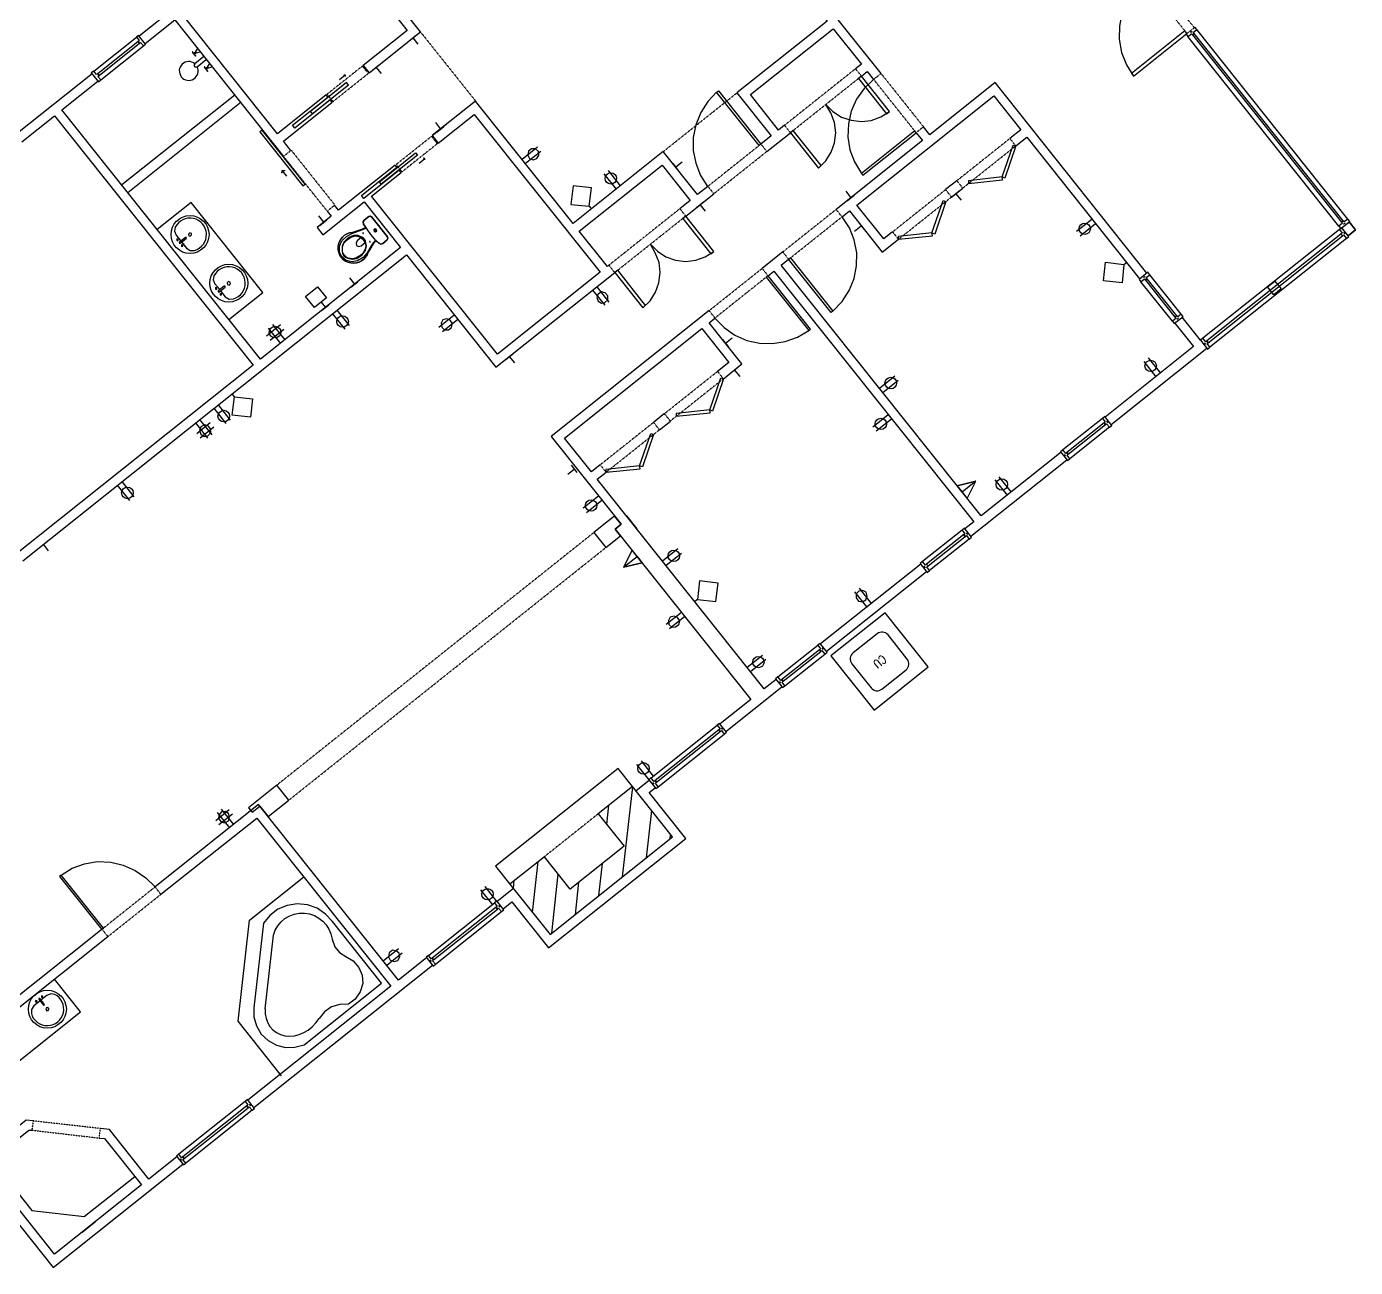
# Model space of a CAD drawing. Header units: inches. Extents: x -625442 to 34963, y -27993 to 66986.
# Drawn here: x -25457 to -24767, y 28620 to 29264 of the extents above; entities that cross this region are included whole.
import ezdxf

# ---------------------------------------------------------------- set-up
doc = ezdxf.new("R2010")
doc.units = ezdxf.units.IN
doc.header["$LTSCALE"] = 0.5
doc.header["$MEASUREMENT"] = 0
doc.linetypes.add('HIDDEN2', pattern=[0.1875, 0.125, -0.0625])
for name, color, linetype in [('0-TEXT', 30, 'Continuous'), ('P-ABOVE', 201, 'HIDDEN2'), ('P-BELOW-LIGHT', 143, 'Continuous'), ('P-BELOW-MED', 145, 'Continuous'), ('P-CASEWORK', 140, 'Continuous'), ('P-DOOR', 51, 'Continuous'), ('P-FIXTURE', 63, 'Continuous'), ('P-WALL', 90, 'Continuous'), ('P-WINDOW', 213, 'Continuous')]:
    doc.layers.add(name, color=color, linetype=linetype)
doc.styles.add('sapa notes', font='romans.shx', dxfattribs={"width": 0.8})

msp = doc.modelspace()

# ---------------------------------------------------------------- linework, layer by layer
at = {"layer": 'P-ABOVE'}
msp.add_line((-25159.95448, 28855.37719), (-25187.95475, 28833.06594), dxfattribs=at)
for points in [[(-24894.42676, 29318.61166), (-24898.25194, 29315.56368), (-24854.36096, 29260.48118), (-24850.53578, 29263.52916)], [(-25279.37775, 29239.76528), (-25282.42574, 29243.59046), (-25300.78657, 29228.96013), (-25297.73859, 29225.13496)], [(-25063.29052, 29212.82504), (-25060.24253, 29208.99987), (-25023.36786, 29238.38244), (-25026.41585, 29242.20761)], [(-25017.0159, 29236.68964), (-25013.19073, 29239.73762), (-24991.12332, 29212.04337), (-24994.94849, 29208.99538)], [(-25246.59551, 29207.10048), (-25243.54753, 29203.2753), (-25261.90836, 29188.64498), (-25264.95634, 29192.47015)], [(-25075.53107, 29203.07149), (-25103.07232, 29181.126), (-25100.02434, 29177.30083), (-25072.48309, 29199.24632)], [(-24970.77493, 29180.22765), (-24943.23368, 29202.17314), (-24946.28167, 29205.99831), (-24973.82292, 29184.05282)], [(-25296.71232, 29171.41891), (-25300.6905, 29168.249), (-25323.36751, 29196.70829), (-25319.38933, 29199.8782)], [(-25004.13045, 29153.64922), (-24976.5892, 29175.59471), (-24979.63718, 29179.41988), (-25007.17843, 29157.47439)], [(-25154.48266, 29140.16109), (-25151.43467, 29136.33591), (-25114.56, 29165.71848), (-25117.60798, 29169.54366)], [(-25061.13397, 29143.24923), (-25033.43972, 29165.31664), (-25036.4877, 29169.14181), (-25064.18196, 29147.0744)], [(-25099.38571, 29112.76938), (-25102.43369, 29116.59456), (-25074.89244, 29138.54005), (-25071.84446, 29134.71487)], [(-25095.01657, 29081.2291), (-25122.55782, 29059.28361), (-25125.60581, 29063.10879), (-25098.06456, 29085.05428)], [(-25158.96132, 29036.53036), (-25155.91334, 29032.70519), (-25128.21908, 29054.7726), (-25131.26706, 29058.59777)], [(-25390.06987, 28817.35614), (-25417.61112, 28795.41065), (-25414.56313, 28791.58548), (-25387.02188, 28813.53097)], [(-25454.0507, 28691.0781), (-25419.01314, 28686.97697), (-25418.45356, 28691.92564), (-25453.36921, 28695.87376)]]:
    msp.add_lwpolyline(points, close=True, dxfattribs=at)
for points in [[(-25252.29552, 29261.34502), (-25223.64447, 29225.38838)], [(-25126.2278, 29199.19783), (-25087.97606, 29229.67768)], [(-25162.23767, 29001.39954), (-25326.87314, 28870.21427)], [(-25320.65525, 28862.41092), (-25156.01978, 28993.59618)]]:
    msp.add_lwpolyline(points, dxfattribs=at)
at = {"layer": 'P-BELOW-LIGHT'}
for points in [[(-25421.94068, 29240.9891), (-25399.75468, 29258.66741)], [(-25258.10979, 29256.71208), (-25254.28461, 29259.76006)], [(-25253.43847, 29254.93088), (-25256.1207, 29258.29703)], [(-24854.36096, 29260.48118), (-24854.81998, 29260.11542), (-24853.84462, 29258.89136), (-24852.00854, 29260.3544), (-24851.52086, 29259.74237), (-24850.60282, 29260.47388), (-24851.0905, 29261.08591), (-24849.25441, 29262.54894), (-24850.22977, 29263.773), (-24850.53578, 29263.52916)], [(-24775.45046, 29160.5079), (-24853.84462, 29258.89136)], [(-24852.49622, 29260.96642), (-24851.57818, 29261.69794)], [(-24770.86025, 29164.16548), (-24772.69633, 29162.70245), (-24773.18401, 29163.31447), (-24774.10205, 29162.58296), (-24773.61437, 29161.97093), (-24775.45046, 29160.5079), (-24774.4751, 29159.28384), (-24769.88489, 29162.94142), (-24770.86025, 29164.16548), (-24849.25441, 29262.54894)], [(-25418.2831, 29236.39889), (-25419.74613, 29238.23497), (-25419.13411, 29238.72265), (-25419.86562, 29239.64069), (-25420.47765, 29239.15302), (-25421.94068, 29240.9891), (-25423.16474, 29240.01374), (-25419.50716, 29235.42354), (-25418.2831, 29236.39889), (-25396.09709, 29254.0772)], [(-25277.23566, 29241.47216), (-25273.56349, 29244.39822)], [(-25294.35542, 29236.58617), (-25291.29528, 29239.02456)], [(-25292.12006, 29239.11782), (-25291.29528, 29239.02456), (-25291.38854, 29238.19978)], [(-25272.56434, 29239.69095), (-25275.24657, 29243.05711)], [(-25238.94516, 29213.19645), (-25245.52446, 29207.95391)], [(-25244.53452, 29214.24613), (-25241.8523, 29210.87998)], [(-25243.84139, 29209.29502), (-25240.16922, 29212.22109)], [(-25253.03882, 29193.21088), (-25249.97868, 29195.64926)], [(-25250.07194, 29194.82448), (-25249.97868, 29195.64926), (-25250.80346, 29195.74253)], [(-25191.54807, 29201.43282), (-25199.50443, 29195.09301)], [(-25189.8412, 29199.29072), (-25197.79756, 29192.95091)], [(-25324.2093, 29188.03257), (-25324.05386, 29189.4072), (-25322.52623, 29189.37368)], [(-25321.7374, 29186.50007), (-25324.05386, 29189.4072)], [(-25154.90662, 29189.35397), (-25148.56681, 29181.3976)], [(-25121.35102, 29193.07756), (-25118.42496, 29189.40539)], [(-25116.39992, 29193.77069), (-25119.76607, 29191.08847)], [(-25157.04872, 29187.64709), (-25150.70891, 29179.69073)], [(-25030.82644, 29173.65283), (-25027.15428, 29176.5789)], [(-24971.48995, 29173.90434), (-24974.29409, 29177.4235)], [(-25164.65877, 29170.82657), (-25163.43957, 29169.2965)], [(-25109.05175, 29170.10758), (-25105.37958, 29173.03365)], [(-25104.38043, 29168.32638), (-25107.06266, 29171.69253)], [(-25305.27828, 29165.84413), (-25302.59605, 29162.47798)], [(-25304.58514, 29160.89303), (-25300.91298, 29163.81909)], [(-25025.10353, 29162.70337), (-25022.05554, 29158.87819)], [(-24911.6352, 29157.80841), (-24903.67884, 29164.14822)], [(-24909.80641, 29155.51331), (-24901.85005, 29161.85312)], [(-24772.20865, 29162.09042), (-24773.1267, 29161.3589)], [(-24770.72426, 29155.51841), (-24766.89908, 29158.5664), (-24770.19091, 29162.69758)], [(-25027.03773, 29157.91013), (-25023.51857, 29160.71428)], [(-24775.24014, 29158.67424), (-24773.7771, 29156.83816), (-24774.38913, 29156.35048), (-24773.65762, 29155.43244), (-24773.04559, 29155.92012), (-24771.58256, 29154.08404), (-24770.3585, 29155.05939), (-24774.01608, 29159.6496), (-24775.24014, 29158.67424), (-24846.08235, 29102.22557)], [(-24773.16508, 29157.32584), (-24772.43356, 29156.4078)], [(-24771.58256, 29154.08404), (-24842.42477, 29097.63536)], [(-24887.13375, 29140.55893), (-24885.60368, 29141.77812)], [(-25289.14705, 29133.66995), (-25286.46483, 29130.30379)], [(-24876.91145, 29133.69498), (-24875.99341, 29134.42649)], [(-24857.33245, 29114.77457), (-24859.16854, 29113.31154), (-24859.65621, 29113.92356), (-24860.57426, 29113.19205), (-24860.08658, 29112.58002), (-24861.92266, 29111.11699), (-24860.94731, 29109.89293), (-24856.3571, 29113.55051), (-24857.33245, 29114.77457), (-24873.66965, 29135.2775)], [(-25288.45392, 29128.71884), (-25284.78175, 29131.64491)], [(-25156.41738, 29119.35752), (-25162.75719, 29127.31388)], [(-25154.27528, 29121.06439), (-25160.61509, 29129.02075)], [(-24861.92266, 29111.11699), (-24878.25986, 29131.61992)], [(-25303.80706, 29120.9879), (-25301.61251, 29118.23377)], [(-25303.6016, 29116.64882), (-25299.92944, 29119.57489)], [(-25291.45969, 29107.06184), (-25297.79949, 29115.0182)], [(-25289.16458, 29108.89063), (-25295.50439, 29116.84699)], [(-25242.75448, 29108.09783), (-25234.79812, 29114.43763)], [(-25332.22554, 29103.59667), (-25325.03422, 29109.32688)], [(-25331.36238, 29107.53647), (-25325.02258, 29099.58011)], [(-25330.39675, 29101.30156), (-25323.20543, 29107.03178)], [(-25329.06728, 29109.36526), (-25322.72747, 29101.4089)], [(-25240.92569, 29105.80272), (-25232.96933, 29112.14253)], [(-24858.68086, 29112.69951), (-24859.5989, 29111.96799)], [(-25095.49644, 29101.6096), (-25092.57038, 29097.93743)], [(-25090.54534, 29102.30274), (-25093.91149, 29099.62051)], [(-24844.49983, 29098.98377), (-24845.23135, 29099.90181)], [(-25208.04724, 29091.22574), (-25204.37508, 29094.1518)], [(-25203.37593, 29089.44454), (-25206.05815, 29092.81069)], [(-24874.51733, 29092.07569), (-24868.17753, 29084.11932)], [(-25091.1914, 29084.27709), (-25087.51923, 29087.20315)], [(-25086.39816, 29082.34288), (-25089.20231, 29085.86204)], [(-24876.81244, 29090.24689), (-24870.47263, 29082.29053)], [(-25006.04048, 29082.58415), (-25013.99684, 29076.24434)], [(-25004.21169, 29080.28905), (-25012.16805, 29073.94924)], [(-25348.90868, 29071.7917), (-25350.12787, 29073.32177)], [(-25353.12148, 29057.92832), (-25359.46129, 29065.88468)], [(-25350.82638, 29059.75711), (-25357.16619, 29067.71348)], [(-25362.60791, 29050.36932), (-25368.94772, 29058.32568)], [(-25361.43145, 29058.3111), (-25368.46977, 29052.70281)], [(-25360.46582, 29052.07619), (-25366.80563, 29060.03255)], [(-25017.36594, 29056.29907), (-25009.40958, 29062.63888)], [(-25015.65907, 29054.15697), (-25007.70271, 29060.49678)], [(-24898.25772, 29060.65106), (-24896.79469, 29058.81497), (-24897.40671, 29058.3273), (-24896.6752, 29057.40926), (-24896.06317, 29057.89693), (-24894.60014, 29056.06085), (-24893.37608, 29057.0362), (-24897.03366, 29061.62641), (-24898.25772, 29060.65106), (-24918.76065, 29044.31386)], [(-24896.18266, 29059.30265), (-24895.45114, 29058.38461)], [(-25359.60266, 29056.01599), (-25366.64098, 29050.4077)], [(-24894.60014, 29056.06085), (-24915.10307, 29039.72365)], [(-24917.17813, 29041.07206), (-24917.90965, 29041.9901)], [(-25175.80616, 29031.61329), (-25172.44, 29034.29551)], [(-25174.02495, 29036.2846), (-25171.09889, 29032.61244)], [(-24951.93885, 29030.38448), (-24945.59904, 29022.42811)], [(-25403.15476, 29018.06068), (-25409.49456, 29026.01705)], [(-25400.85965, 29019.88948), (-25407.19946, 29027.84584)], [(-24954.08095, 29028.6776), (-24947.74114, 29020.72124)], [(-25167.89598, 29014.15156), (-25159.93962, 29020.49137)], [(-25166.06719, 29011.85646), (-25158.11083, 29018.19627)], [(-25145.38554, 29010.07474), (-25140.02109, 29003.34244)], [(-24971.08903, 29002.61743), (-24969.62599, 29000.78135), (-24970.23802, 29000.29367), (-24969.5065, 28999.37563), (-24968.89448, 28999.8633), (-24967.43144, 28998.02722), (-24966.20739, 28999.00258), (-24969.86497, 29003.59278), (-24971.08903, 29002.61743), (-24991.59196, 28986.28023)], [(-24967.43144, 28998.02722), (-24987.93437, 28981.69002)], [(-24969.01396, 29001.26902), (-24968.28245, 29000.35098)], [(-25445.37009, 28991.92721), (-25448.05231, 28995.29336)], [(-25118.65359, 28992.85148), (-25126.60995, 28986.51168)], [(-25116.8248, 28990.55638), (-25124.78116, 28984.21657)], [(-24990.00943, 28983.03843), (-24990.74095, 28983.95647)], [(-25026.91225, 28970.64398), (-25020.57244, 28962.68762)], [(-25024.61715, 28972.47277), (-25018.27734, 28964.51641)], [(-25108.52994, 28966.647), (-25109.907, 28965.54972)], [(-25124.74867, 28953.72354), (-25116.79231, 28960.06335)], [(-25123.0418, 28951.58145), (-25115.08544, 28957.92125)], [(-25066.71837, 28926.41781), (-25046.06243, 28942.87693)], [(-25043.98737, 28941.52852), (-25043.25585, 28940.61048)], [(-25074.64069, 28937.61598), (-25082.59706, 28931.27617)], [(-25072.93382, 28935.47388), (-25080.89018, 28929.13407)], [(-25063.06078, 28921.8276), (-25064.52382, 28923.66369), (-25063.91179, 28924.15137), (-25064.6433, 28925.06941), (-25065.25533, 28924.58173), (-25066.71837, 28926.41781), (-25067.94242, 28925.44246), (-25064.28484, 28920.85225), (-25063.06078, 28921.8276), (-25042.40485, 28938.28672)], [(-25065.13584, 28923.17601), (-25065.86736, 28924.09405)], [(-25132.51135, 28873.99248), (-25098.2378, 28901.30242)], [(-25096.16274, 28899.95401), (-25095.43122, 28899.03597)], [(-25128.85377, 28869.40227), (-25130.3168, 28871.23835), (-25129.70477, 28871.72603), (-25130.43629, 28872.64407), (-25131.04832, 28872.15639), (-25132.51135, 28873.99248), (-25133.73541, 28873.01712), (-25130.07782, 28868.42691), (-25128.85377, 28869.40227), (-25094.58021, 28896.71221)], [(-25140.07521, 28880.97348), (-25133.73541, 28873.01712)], [(-25137.78011, 28882.80227), (-25131.4403, 28874.84591)], [(-25130.92883, 28870.75067), (-25131.66035, 28871.66872)], [(-25147.36864, 28822.62936), (-25142.08375, 28869.36683)], [(-25358.59317, 28851.94338), (-25351.55485, 28857.55167)], [(-25355.70983, 28857.74306), (-25349.37002, 28849.7867)], [(-25155.56538, 28849.86894), (-25154.44623, 28859.76629)], [(-25357.85193, 28856.03619), (-25351.51212, 28848.07983)], [(-25356.8863, 28849.80129), (-25349.84798, 28855.40958)], [(-25134.97507, 28832.50483), (-25132.20828, 28856.97327)], [(-25122.73452, 28842.25838), (-25122.45473, 28844.73271)], [(-25194.1523, 28804.11271), (-25191.16789, 28830.50564)], [(-25184.0903, 28793.3687), (-25180.7615, 28824.03853)], [(-25159.60919, 28812.87581), (-25157.86586, 28829.52439)], [(-25218.93597, 28817.63515), (-25212.59616, 28809.67878)], [(-25204.02777, 28816.50627), (-25203.56146, 28820.63017)], [(-25171.84975, 28803.12225), (-25170.10641, 28819.77084)], [(-25221.07806, 28815.92827), (-25214.73825, 28807.97191)], [(-25244.52702, 28777.23121), (-25245.99005, 28779.0673), (-25245.53103, 28779.43305), (-25246.26255, 28780.3511), (-25246.72157, 28779.98534), (-25248.1846, 28781.82142), (-25249.40866, 28780.84607), (-25245.75107, 28776.25586), (-25244.52702, 28777.23121), (-25210.25346, 28804.54115)], [(-25248.1846, 28781.82142), (-25213.91105, 28809.13136)], [(-25211.83598, 28807.78296), (-25211.10447, 28806.86492)], [(-25263.66888, 28785.24297), (-25271.62524, 28778.90316)], [(-25261.84009, 28782.94787), (-25269.79645, 28776.60806)], [(-25246.60208, 28778.57962), (-25247.3336, 28779.49766)], [(-25343.35492, 28705.98756), (-25341.89189, 28704.15148), (-25342.50391, 28703.6638), (-25341.7724, 28702.74576), (-25341.16037, 28703.23344), (-25339.69734, 28701.39735), (-25338.47328, 28702.37271), (-25342.13086, 28706.96292), (-25343.35492, 28705.98756), (-25377.78148, 28678.5557)], [(-25339.69734, 28701.39735), (-25374.1239, 28673.96549)], [(-25341.27986, 28704.63916), (-25340.54834, 28703.72111)], [(-25475.37598, 28676.08687), (-25454.04009, 28649.31066), (-25426.82238, 28646.23299), (-25400.65819, 28667.08121)], [(-25376.19896, 28675.3139), (-25376.93048, 28676.23194)], [(-25427.87693, 28638.13821), (-25421.14462, 28643.50266)]]:
    msp.add_lwpolyline(points, dxfattribs=at)
for points in [[(-25397.56013, 29255.91328), (-25396.09709, 29254.0772), (-25395.02605, 29254.93064), (-25398.68363, 29259.52085), (-25399.75468, 29258.66741), (-25398.29164, 29256.83133), (-25398.90367, 29256.34365), (-25398.17215, 29255.42561)], [(-24773.18401, 29163.31447), (-24850.60282, 29260.47388), (-24851.52086, 29259.74237), (-24774.10205, 29162.58296)], [(-25191.92598, 29195.62828), (-25190.76167, 29197.30649), (-25191.09391, 29199.29315), (-25192.61912, 29200.57938), (-25194.69661, 29200.67507), (-25196.22668, 29199.45588), (-25196.5973, 29197.40948), (-25195.68412, 29195.63557), (-25193.82181, 29194.8681)], [(-25163.44878, 29180.29598), (-25173.0712, 29181.38405), (-25174.15927, 29171.76162), (-25164.65877, 29170.82657)], [(-25173.0712, 29181.38405), (-25174.15927, 29171.76162), (-25164.65877, 29170.82657), (-25163.44878, 29180.29598)], [(-24774.38913, 29156.35048), (-24844.00729, 29100.87716), (-24843.27578, 29099.95912), (-24773.65762, 29155.43244)], [(-24897.69123, 29132.14649), (-24896.60316, 29141.76891), (-24887.13375, 29140.55893), (-24888.06881, 29131.05842), (-24897.69123, 29132.14649), (-24896.60316, 29141.76891), (-24887.13375, 29140.55893), (-24888.06881, 29131.05842)], [(-24875.50573, 29133.81447), (-24873.66965, 29135.2775), (-24874.64501, 29136.50156), (-24879.23522, 29132.84397), (-24878.25986, 29131.61992), (-24876.42378, 29133.08295), (-24875.9361, 29132.47092), (-24875.01806, 29133.20244)], [(-25305.68587, 29128.99671), (-25301.05294, 29123.18245), (-25307.32622, 29118.18375), (-25311.95916, 29123.99802)], [(-25160.07982, 29121.4423), (-25158.37052, 29120.55291), (-25156.53687, 29120.76324), (-25154.97571, 29122.25736), (-25155.03302, 29124.21293), (-25156.37414, 29125.896), (-25158.26753, 29126.38854), (-25160.07253, 29125.20044), (-25160.68699, 29123.46005)], [(-25240.6697, 29111.76027), (-25241.55908, 29110.05097), (-25241.22685, 29108.06431), (-25239.85464, 29106.65616), (-25237.77715, 29106.56046), (-25236.09408, 29107.90158), (-25235.72346, 29109.94798), (-25236.78964, 29111.59997), (-25238.65195, 29112.36744)], [(-24844.61932, 29100.38949), (-24846.08235, 29102.22557), (-24847.30641, 29101.25021), (-24843.64883, 29096.66001), (-24842.42477, 29097.63536), (-24843.8878, 29099.47144), (-24843.27578, 29099.95912), (-24844.00729, 29100.87716)], [(-25340.49624, 29061.23422), (-25350.11866, 29062.32228), (-25348.90868, 29071.7917), (-25339.40817, 29070.85664), (-25340.49624, 29061.23422), (-25350.11866, 29062.32228), (-25348.90868, 29071.7917), (-25339.40817, 29070.85664)], [(-25366.27036, 29052.45411), (-25364.59214, 29051.28979), (-25362.60548, 29051.62203), (-25361.16625, 29053.26916), (-25361.22356, 29055.22473), (-25362.44275, 29056.7548), (-25364.33615, 29057.24734), (-25366.26307, 29056.21224), (-25367.03053, 29054.34993)], [(-24917.29762, 29042.47778), (-24918.76065, 29044.31386), (-24919.98471, 29043.33851), (-24916.32712, 29038.7483), (-24915.10307, 29039.72365), (-24916.5661, 29041.55974), (-24915.95407, 29042.04741), (-24916.68559, 29042.96545)], [(-24968.39899, 29019.01975), (-24963.88989, 29028.11611), (-24973.64153, 29025.59905)], [(-24971.08122, 29022.3859), (-24973.64153, 29025.59905), (-24963.88989, 29028.11611), (-24971.08122, 29022.3859), (-24968.39899, 29019.01975), (-24963.88989, 29028.11611)], [(-25142.39538, 28992.19481), (-25146.87339, 28983.37337), (-25137.15285, 28985.61551)], [(-25139.83507, 28988.98166), (-25137.15285, 28985.61551), (-25146.87339, 28983.37337), (-25139.83507, 28988.98166), (-25142.39538, 28992.19481), (-25146.87339, 28983.37337)], [(-24990.12892, 28984.44415), (-24991.59196, 28986.28023), (-24992.81601, 28985.30488), (-24989.15843, 28980.71467), (-24987.93437, 28981.69002), (-24989.39741, 28983.52611), (-24988.78538, 28984.01378), (-24989.5169, 28984.93183)], [(-25098.90751, 28965.55893), (-25097.81945, 28975.18136), (-25107.44187, 28976.26942), (-25108.52994, 28966.647)], [(-25097.81945, 28975.18136), (-25107.44187, 28976.26942), (-25108.52994, 28966.647), (-25098.90751, 28965.55893)], [(-25020.9547, 28970.38798), (-25022.66401, 28971.27737), (-25024.65067, 28970.94513), (-25026.05882, 28969.57293), (-25026.15451, 28967.49544), (-25024.8134, 28965.81236), (-25022.76699, 28965.44174), (-25021.115, 28966.50793), (-25020.34754, 28968.37024)], [(-25122.66389, 28957.38599), (-25123.55327, 28955.67668), (-25123.37404, 28953.56811), (-25121.84883, 28952.28188), (-25119.89326, 28952.33919), (-25118.21018, 28953.6803), (-25117.71764, 28955.5737), (-25118.78383, 28957.22569), (-25120.64614, 28957.99315)], [(-25011.0877, 28959.76149), (-25039.24257, 28937.32706), (-25016.80813, 28909.17219), (-24988.65327, 28931.60662)], [(-25043.86788, 28940.12281), (-25042.40485, 28938.28672), (-25041.18079, 28939.26208), (-25044.83837, 28943.85229), (-25046.06243, 28942.87693), (-25044.59939, 28941.04085), (-25045.21142, 28940.55317), (-25044.47991, 28939.63513)], [(-25096.04325, 28898.54829), (-25094.58021, 28896.71221), (-25093.35616, 28897.68757), (-25097.01374, 28902.27777), (-25098.2378, 28901.30242), (-25096.77476, 28899.46634), (-25097.38679, 28898.97866), (-25096.65527, 28898.06062)], [(-25351.92547, 28855.50527), (-25353.75669, 28856.54766), (-25355.59034, 28856.33734), (-25357.02958, 28854.69022), (-25357.09418, 28852.88765), (-25355.75307, 28851.20457), (-25353.85967, 28850.71203), (-25351.93276, 28851.74713), (-25351.44022, 28853.64053)], [(-25211.7165, 28806.37724), (-25210.25346, 28804.54115), (-25209.02941, 28805.51651), (-25212.68699, 28810.10672), (-25213.91105, 28809.13136), (-25212.44801, 28807.29528), (-25213.06004, 28806.8076), (-25212.32852, 28805.88956)], [(-25264.07788, 28779.1635), (-25263.03548, 28780.99472), (-25263.36772, 28782.98138), (-25264.89293, 28784.26761), (-25266.81742, 28784.48523), (-25268.50049, 28783.14411), (-25268.87111, 28781.09771), (-25267.95793, 28779.3238), (-25265.94262, 28778.67826)], [(-25376.31845, 28676.71962), (-25377.78148, 28678.5557), (-25379.00554, 28677.58034), (-25375.34796, 28672.99014), (-25374.1239, 28673.96549), (-25375.58693, 28675.80157), (-25374.97491, 28676.28925), (-25375.70642, 28677.20729)]]:
    msp.add_lwpolyline(points, close=True, dxfattribs=at)
msp.add_lwpolyline([(-25015.16943, 28948.83722), (-25027.6827, 28938.86637, 0.414213562), (-25028.3183, 28933.24533), (-25018.34744, 28920.73206, 0.414213562), (-25012.72641, 28920.09646), (-25000.21314, 28930.06731, 0.414213562), (-24999.57753, 28935.68835), (-25009.54839, 28948.20162, 0.414213562)], format="xyb", close=True, dxfattribs=at)
for centre, radius in [((-25153.43923, 29185.27938), 2.95672), ((-24907.43869, 29159.1228), 2.95672), ((-25292.73013, 29110.96663), 3.00568), ((-25327.79684, 29105.46047), 3.00568), ((-24873.20427, 29087.88798), 2.95777), ((-25008.11648, 29079.01861), 3.00568), ((-25354.39193, 29061.83312), 3.00568), ((-25013.30016, 29057.76514), 2.95777), ((-25404.4252, 29021.96548), 3.00568), ((-24950.47278, 29026.31869), 2.95777), ((-25163.70828, 29015.46463), 2.95777), ((-25120.7296, 28989.28594), 3.00568), ((-25076.81092, 28934.1114), 2.91586), ((-25136.50967, 28878.89748), 3.00568), ((-25217.4699, 28813.56936), 2.95777)]:
    msp.add_circle(centre, radius, dxfattribs=at)
at = {"layer": 'P-BELOW-MED'}
for points in [[(-25348.72674, 29228.53374), (-25407.3284, 29181.83861)], [(-25404.28041, 29178.01344), (-25345.37274, 29224.9524)], [(-25142.20567, 28869.51984), (-25149.68381, 28878.90479), (-25213.3347, 28828.18633), (-25205.85656, 28818.80137)]]:
    msp.add_lwpolyline(points, dxfattribs=at)
at = {"layer": 'P-CASEWORK'}
for points in [[(-25351.73316, 29112.06745), (-25334.13736, 29126.08818), (-25371.32277, 29172.75529), (-25388.91857, 29158.73456)], [(-25324.44666, 28719.303), (-25347.00175, 28747.60929), (-25341.06403, 28800.12021), (-25312.91075, 28822.55338)], [(-25465.05262, 28689.81617), (-25481.51173, 28710.47211), (-25428.72434, 28752.5343), (-25442.25739, 28769.51807)]]:
    msp.add_lwpolyline(points, dxfattribs=at)
at = {"layer": 'P-DOOR'}
for points in [[(-24924.57399, 29292.08812), (-24897.03274, 29314.03361), (-24898.25194, 29315.56368), (-24925.94619, 29293.49627), (-24921.06699, 29288.6287), (-24915.39166, 29284.64566), (-24909.01104, 29281.97507), (-24902.35306, 29280.52611), (-24895.41773, 29280.29878), (-24888.5708, 29281.75209), (-24882.18045, 29284.09235), (-24876.30645, 29288.02243), (-24881.32702, 29283.0213), (-24885.15705, 29277.46789), (-24888.10257, 29271.11836), (-24889.42961, 29264.30738), (-24889.50394, 29257.49396), (-24888.32555, 29250.67812), (-24885.71036, 29244.25669), (-24882.05521, 29238.41377)], [(-25023.36786, 29238.38244), (-25020.30772, 29240.82083), (-25017.0159, 29236.68964), (-25022.00538, 29231.96344), (-25025.83542, 29226.41003), (-25028.62792, 29220.18242), (-25030.07689, 29213.52444), (-25030.42614, 29206.74212), (-25029.36968, 29200.07928), (-25026.87641, 29193.81085), (-25023.37426, 29187.84601)], [(-25098.51653, 29230.03423), (-25103.10916, 29225.12394), (-25106.81728, 29219.41752), (-25109.33486, 29213.15882), (-25110.78382, 29206.50084), (-25110.70514, 29199.80935), (-25109.37375, 29193.11542), (-25106.88048, 29186.847), (-25103.22533, 29181.00408)], [(-25044.20406, 29192.01123), (-25058.71247, 29210.21906), (-25060.24253, 29208.99987), (-25045.61221, 29190.63903), (-25041.84678, 29194.38988), (-25039.11888, 29198.81492), (-25037.30659, 29203.76117), (-25036.71593, 29208.98477), (-25037.37798, 29214.2108), (-25039.17082, 29219.28625), (-25041.8817, 29223.63019), (-25038.25278, 29220.01777), (-25033.70581, 29217.13686), (-25028.60656, 29215.4465), (-25023.38296, 29214.85583), (-25018.30994, 29215.39596), (-25013.23448, 29217.1888), (-25008.73753, 29220.02161)], [(-25031.51958, 29178.60394), (-25028.83735, 29175.23778)], [(-25038.14852, 29116.28649), (-25033.40288, 29121.3187), (-25029.69476, 29127.02512), (-25027.17718, 29133.28382), (-25025.88123, 29139.81988), (-25025.8069, 29146.63329), (-25027.13829, 29153.32722), (-25029.63156, 29159.59564), (-25033.43972, 29165.31664)], [(-25135.3962, 29119.34728), (-25149.9046, 29137.55511), (-25151.43467, 29136.33591), (-25136.80435, 29117.97508), (-25133.03892, 29121.72592), (-25130.31102, 29126.15097), (-25128.49873, 29131.09721), (-25127.90807, 29136.32081), (-25128.41711, 29141.66876), (-25130.36296, 29146.6223), (-25132.92083, 29151.08816), (-25129.29191, 29147.47574), (-25124.89795, 29144.47291), (-25119.7987, 29142.78254), (-25114.5751, 29142.19188), (-25109.34907, 29142.85393), (-25104.42662, 29144.52485), (-25099.92967, 29147.35765)], [(-25095.01657, 29081.2291), (-25085.37713, 29088.91002), (-25102.44585, 29110.331), (-25099.38571, 29112.76938), (-25094.65951, 29107.7799), (-25089.1061, 29103.94986), (-25082.87849, 29101.15736), (-25076.22051, 29099.7084), (-25069.56011, 29099.51215), (-25062.89727, 29100.56861), (-25056.50693, 29102.90888), (-25050.69509, 29106.2891)], [(-25438.79157, 28823.5615), (-25433.10166, 28827.09473), (-25426.71132, 28829.435), (-25420.04848, 28830.49146), (-25413.11315, 28830.26412), (-25406.60818, 28828.69324), (-25400.38056, 28825.90074), (-25394.82716, 28822.0707), (-25390.06987, 28817.35614)]]:
    msp.add_lwpolyline(points, dxfattribs=at)
for points in [[(-24855.45823, 29261.85824), (-24883.15249, 29239.79083), (-24882.05521, 29238.41377), (-24854.36096, 29260.48118)], [(-25024.89793, 29237.16324), (-25010.2676, 29218.80241), (-25008.73753, 29220.02161), (-25023.36786, 29238.38244)], [(-25289.65544, 29233.82718), (-25290.6308, 29235.05124), (-25309.45065, 29220.05515), (-25308.4753, 29218.8311)], [(-25076.44912, 29202.33997), (-25098.51653, 29230.03423), (-25097.59848, 29230.76575), (-25075.53107, 29203.07149)], [(-25313.40607, 29181.38137), (-25312.18201, 29182.35673), (-25334.49326, 29210.357), (-25335.71731, 29209.38164)], [(-24995.68001, 29209.91342), (-25023.37426, 29187.84601), (-25022.64275, 29186.92797), (-24994.94849, 29208.99538)], [(-24948.88816, 29185.40992), (-24950.35362, 29185.99329), (-24944.57723, 29202.6035), (-24943.23368, 29202.17314)], [(-25254.80057, 29198.56126), (-25253.82522, 29197.3372), (-25272.64507, 29182.34112), (-25273.62043, 29183.56517)], [(-24950.11222, 29184.43457), (-24950.35362, 29185.99329), (-24967.83428, 29184.07175), (-24967.71479, 29182.66603)], [(-24985.30381, 29156.39311), (-24986.76928, 29156.97648), (-24980.83987, 29173.7086), (-24979.49633, 29173.27824)], [(-25116.09007, 29164.49929), (-25101.45974, 29146.13846), (-25099.92967, 29147.35765), (-25114.56, 29165.71848)], [(-24986.52787, 29155.41775), (-24986.76928, 29156.97648), (-25004.24994, 29155.05494), (-25004.13045, 29153.64922)], [(-25060.21593, 29143.98075), (-25038.14852, 29116.28649), (-25039.06656, 29115.55497), (-25061.13397, 29143.24923)], [(-25072.7625, 29133.98336), (-25050.69509, 29106.2891), (-25049.77705, 29107.02062), (-25071.84446, 29134.71487)], [(-25100.67105, 29064.46589), (-25102.13651, 29065.04926), (-25096.36012, 29081.65947), (-25095.01657, 29081.2291)], [(-25101.8951, 29063.49053), (-25102.13651, 29065.04926), (-25119.61717, 29063.12772), (-25119.49768, 29061.722)], [(-25137.0867, 29035.44908), (-25138.55217, 29036.03245), (-25132.62276, 29052.76457), (-25131.27922, 29052.33421)], [(-25138.31076, 29034.47372), (-25138.55217, 29036.03245), (-25156.03282, 29034.11091), (-25155.91334, 29032.70519)], [(-25416.84608, 28796.02025), (-25438.79157, 28823.5615), (-25439.70962, 28822.82998), (-25417.76413, 28795.28873)]]:
    msp.add_lwpolyline(points, close=True, dxfattribs=at)
at = {"layer": 'P-FIXTURE'}
for points in [[(-25370.83496, 29250.94222), (-25370.22536, 29250.17719), (-25370.07236, 29250.2991), (-25370.68195, 29251.06414)], [(-25369.82852, 29249.99309), (-25370.07236, 29250.2991), (-25370.22536, 29250.17719), (-25369.98152, 29249.87117), (-25369.73768, 29249.56516), (-25369.58468, 29249.68708)], [(-25369.58468, 29249.68708), (-25369.73768, 29249.56516), (-25369.12809, 29248.80012), (-25368.97508, 29248.92204)], [(-25364.61707, 29243.13887), (-25364.00747, 29242.37383), (-25363.85447, 29242.49575), (-25364.46406, 29243.26079)], [(-25363.61063, 29242.18974), (-25363.85447, 29242.49575), (-25364.00747, 29242.37383), (-25363.76363, 29242.06782), (-25363.5198, 29241.7618), (-25363.36679, 29241.88372)], [(-25363.36679, 29241.88372), (-25363.5198, 29241.7618), (-25362.78828, 29240.84376), (-25362.63527, 29240.96568)], [(-25279.15542, 29165.39624), (-25278.29955, 29165.5779), (-25277.50586, 29165.20971), (-25278.29955, 29165.5779)], [(-25374.35234, 29154.5815), (-25377.41248, 29152.14311), (-25377.47465, 29151.59326), (-25377.04672, 29151.68409), (-25373.98658, 29154.12248), (-25373.80248, 29154.51932)], [(-25371.20137, 29156.59195), (-25371.99506, 29156.96014), (-25372.76009, 29156.35055), (-25372.57843, 29155.49468), (-25371.90666, 29155.2795), (-25371.14162, 29155.88909)], [(-25287.08798, 29155.57322), (-25289.87076, 29154.35646), (-25292.07504, 29152.09973), (-25292.87359, 29149.9625), (-25293.00037, 29147.61008), (-25292.72787, 29146.32628), (-25292.02745, 29145.13331), (-25291.14292, 29144.33719), (-25289.95238, 29143.78491), (-25287.63105, 29143.3832), (-25285.36947, 29143.68435), (-25282.67752, 29145.32905), (-25280.87009, 29147.76987), (-25280.31538, 29150.21312), (-25280.73845, 29152.62771), (-25280.9512, 29153.20865), (-25281.31696, 29153.66767), (-25281.80464, 29154.2797), (-25282.3234, 29154.6168), (-25284.58256, 29155.56836)], [(-25285.44815, 29150.37585), (-25284.37953, 29149.97657), (-25283.09573, 29150.24907), (-25280.95363, 29151.95594), (-25281.44131, 29152.56796), (-25281.92899, 29153.17999), (-25282.53858, 29153.94503), (-25283.02626, 29154.55706), (-25282.75134, 29154.52597), (-25282.5075, 29154.21995), (-25281.98873, 29153.88285), (-25281.62297, 29153.42383), (-25281.25721, 29152.96481), (-25281.16638, 29152.53688), (-25280.68114, 29150.67214), (-25280.74574, 29148.86957), (-25281.97223, 29146.6415), (-25283.68639, 29145.02547), (-25285.76631, 29143.86845), (-25287.75297, 29143.53621), (-25289.79938, 29143.90683), (-25290.98992, 29144.45911), (-25291.72143, 29145.37715), (-25292.57487, 29146.4482), (-25292.72544, 29147.57899), (-25292.75167, 29149.80949), (-25291.9842, 29151.6718), (-25290.39196, 29153.44085), (-25288.43396, 29154.75087), (-25285.98828, 29155.44887), (-25284.49172, 29155.14043), (-25283.02626, 29154.55706), (-25285.16836, 29152.85018), (-25285.72064, 29151.65965)], [(-25281.92169, 29156.93813), (-25282.19662, 29156.96922), (-25282.22771, 29156.69429), (-25281.95278, 29156.6632)], [(-25276.26773, 29157.69101), (-25275.59596, 29157.47583), (-25274.98393, 29157.96351), (-25275.04367, 29158.66636), (-25275.83737, 29159.03455), (-25276.44939, 29158.54688)], [(-25276.11472, 29157.81293), (-25275.28994, 29157.71967), (-25275.19668, 29158.54445), (-25276.02146, 29158.63771)], [(-25269.33726, 29154.95825), (-25269.15559, 29154.10238), (-25269.52378, 29153.30869), (-25269.15559, 29154.10238)], [(-25378.75359, 29153.82619), (-25378.84685, 29153.00141), (-25378.14399, 29153.06115), (-25378.08182, 29153.61101)], [(-25376.3152, 29150.76605), (-25376.40846, 29149.94127), (-25375.70561, 29150.00101), (-25375.64343, 29150.55087)], [(-25278.69205, 29152.25709), (-25278.41712, 29152.226), (-25278.38603, 29152.50093), (-25278.66096, 29152.53202)], [(-25358.63689, 29128.58004), (-25358.73015, 29127.75526), (-25358.02729, 29127.81501), (-25357.96512, 29128.36486)], [(-25354.23564, 29129.33535), (-25357.29578, 29126.89697), (-25357.35795, 29126.34711), (-25356.8081, 29126.28494), (-25353.74796, 29128.72333), (-25353.68579, 29129.27318)], [(-25351.08467, 29131.34581), (-25351.87836, 29131.714), (-25352.64339, 29131.1044), (-25352.46173, 29130.24853), (-25351.66804, 29129.88034), (-25350.903, 29130.48994)], [(-25356.1985, 29125.5199), (-25356.29177, 29124.69512), (-25355.58891, 29124.75487), (-25355.52673, 29125.30472)], [(-25312.74381, 28735.38229), (-25272.50298, 28767.44709), (-25297.98413, 28799.42554), (-25301.58197, 28803.31289), (-25305.97593, 28806.31571), (-25310.92217, 28808.128), (-25316.29878, 28808.59675), (-25321.40289, 28807.78169), (-25326.35643, 28805.83584), (-25330.48762, 28802.54402), (-25333.8562, 28798.60908), (-25338.83021, 28754.62087), (-25338.80884, 28749.88494), (-25337.38176, 28745.26851), (-25334.9458, 28740.95566), (-25331.28579, 28737.61816), (-25327.10458, 28735.19628), (-25322.37109, 28733.96493), (-25317.48216, 28734.10821)], [(-25451.32318, 28758.29176), (-25452.14796, 28758.38503), (-25452.08822, 28757.68217), (-25451.53836, 28757.61999)], [(-25447.50773, 28756.3289), (-25449.94612, 28759.38904), (-25450.49597, 28759.45121), (-25450.40514, 28759.02328), (-25447.96675, 28755.96314), (-25447.69182, 28755.93205)], [(-25448.26304, 28760.73015), (-25449.08782, 28760.82341), (-25449.02808, 28760.12056), (-25448.47822, 28760.05838)], [(-25445.49728, 28753.17793), (-25445.12909, 28753.97162), (-25445.73868, 28754.73666), (-25446.59455, 28754.55499), (-25446.80973, 28753.88322), (-25446.20014, 28753.11819)]]:
    msp.add_lwpolyline(points, close=True, dxfattribs=at)
for points in [[(-25368.87939, 29250.99953), (-25369.79743, 29250.26802)], [(-25367.99, 29252.70884), (-25369.00131, 29251.15254), (-25368.75747, 29250.84653), (-25368.51363, 29250.54051), (-25366.64889, 29251.02576)], [(-25369.98152, 29249.87117), (-25369.82852, 29249.99309), (-25369.98152, 29249.87117)], [(-25364.69818, 29248.57765), (-25369.44139, 29244.79815), (-25369.96259, 29243.88254), (-25369.35299, 29243.1175), (-25368.2222, 29243.26808), (-25363.47899, 29247.04758)], [(-25369.58468, 29249.68708), (-25369.43167, 29249.809), (-25369.67551, 29250.11501), (-25369.79743, 29250.26802), (-25369.95044, 29250.1461)], [(-25369.55359, 29249.962), (-25368.63555, 29250.69352)], [(-25361.77211, 29244.90548), (-25362.78342, 29243.34919), (-25362.53958, 29243.04317), (-25362.29574, 29242.73716), (-25360.431, 29243.2224)], [(-25363.76363, 29242.06782), (-25363.61063, 29242.18974), (-25363.76363, 29242.06782)], [(-25363.36679, 29241.88372), (-25363.21378, 29242.00564), (-25363.45762, 29242.31166), (-25363.57954, 29242.46466), (-25363.73255, 29242.34274)], [(-25362.6615, 29243.19618), (-25363.57954, 29242.46466), (-25363.45762, 29242.31166)], [(-25363.3357, 29242.15865), (-25362.41766, 29242.89017)], [(-25280.63303, 29159.71605), (-25282.83487, 29158.71204), (-25285.00563, 29157.98295), (-25282.83487, 29158.71204), (-25280.63303, 29159.71605), (-25281.24263, 29160.48108), (-25281.82114, 29161.52105), (-25281.97172, 29162.65184), (-25281.45052, 29163.56745), (-25281.97172, 29162.65184), (-25281.82114, 29161.52105), (-25280.17644, 29158.8291), (-25278.25682, 29156.10606), (-25276.1531, 29153.77987), (-25273.89638, 29151.57559), (-25272.82776, 29151.17632), (-25271.81889, 29151.4799), (-25272.82776, 29151.17632), (-25273.89638, 29151.57559), (-25274.7809, 29152.37172), (-25275.3905, 29153.13675), (-25276.86082, 29151.2147), (-25278.05622, 29149.26156), (-25276.86082, 29151.2147), (-25275.3905, 29153.13675)], [(-25281.45052, 29163.56745), (-25279.15542, 29165.39624), (-25281.45052, 29163.56745)], [(-25277.50586, 29165.20971), (-25269.33726, 29154.95825), (-25277.50586, 29165.20971)], [(-25275.66543, 29153.16784), (-25276.79865, 29151.76455), (-25277.80995, 29150.20825), (-25280.01666, 29146.69882), (-25281.97709, 29144.13608), (-25284.94397, 29142.52247), (-25287.78649, 29142.00857), (-25290.77959, 29142.62546), (-25291.93904, 29143.45267), (-25292.94549, 29144.4018), (-25293.76784, 29145.74777), (-25294.31526, 29147.06266), (-25294.24822, 29150.11794), (-25293.11257, 29152.77394), (-25290.75529, 29155.15258), (-25287.94142, 29156.64427), (-25284.02784, 29158.01161), (-25282.28502, 29158.64986), (-25280.66412, 29159.44112)], [(-25287.60432, 29157.16303), (-25285.00563, 29157.98295), (-25287.60432, 29157.16303)], [(-25283.02626, 29154.55706), (-25283.02626, 29154.55706)], [(-25280.95363, 29151.95594), (-25280.95363, 29151.95594)], [(-25279.43572, 29146.91157), (-25278.05622, 29149.26156), (-25279.43572, 29146.91157)], [(-25269.52378, 29153.30869), (-25271.81889, 29151.4799), (-25269.52378, 29153.30869)]]:
    msp.add_lwpolyline(points, dxfattribs=at)
for points in [[(-25376.28168, 29152.29369), (-25373.72138, 29149.08054), (-25371.76824, 29147.88514), (-25369.53774, 29147.91137, 1.529927729), (-25379.5973, 29159.90809), (-25379.96792, 29157.86168), (-25379.08583, 29155.81285), (-25376.64744, 29152.75271)], [(-25356.04307, 29126.89454), (-25353.60468, 29123.8344), (-25351.65154, 29122.639), (-25349.42104, 29122.66522, 1.529927729), (-25359.4806, 29134.66194), (-25359.85122, 29132.61554), (-25358.96913, 29130.5667), (-25356.53074, 29127.50656)], [(-25332.90375, 28754.08995), (-25328.58258, 28792.30471, -0.822999066), (-25298.18524, 28790.25971), (-25296.8179, 28786.34613), (-25294.37952, 28783.28599), (-25290.992, 28781.2323), (-25287.20764, 28778.99451), (-25284.25048, 28775.59727), (-25282.4863, 28771.4996), (-25282.28084, 28767.16052), (-25283.60302, 28762.85496), (-25286.11574, 28759.10169), (-25289.60381, 28756.57247), (-25294.21781, 28756.3981), (-25298.40631, 28755.06184), (-25302.16931, 28752.56371), (-25304.92587, 28749.11645)], [(-25449.79554, 28758.25825), (-25453.00869, 28755.69794), (-25454.20409, 28753.7448), (-25454.29978, 28751.66731, 1.540303373), (-25442.18114, 28761.57386), (-25444.22755, 28761.94448), (-25446.27638, 28761.06239), (-25449.33652, 28758.624)]]:
    msp.add_lwpolyline(points, format="xyb", dxfattribs=at)
msp.add_lwpolyline([(-25287.60432, 29157.16303, 1.910539289), (-25279.43572, 29146.91157, -1.910539289)], format="xyb", close=True, dxfattribs=at)
for centre in [(-25371.91706, 29156.116), (-25351.80036, 29130.86985), (-25445.97323, 28753.89362)]:
    msp.add_circle(centre, 9.8561, dxfattribs=at)
msp.add_arc((-25372.5999, 29241.06525), 4.88986, 49.76454125, 26.71124071, dxfattribs=at)
msp.add_ellipse((-25317.49828, 28755.92629), major_axis=(10.73303, 13.38785), ratio=0.829121803, start_param=2.271922145, end_param=4.861604626, dxfattribs=at)
at = {"layer": 'P-WALL'}
for points in [[(-25267.19092, 29363.54674), (-25398.31787, 29259.06182)], [(-25319.54233, 29199.75628), (-25323.44375, 29204.6525), (-25298.19761, 29224.7692), (-25299.17296, 29225.99326), (-25317.5338, 29211.36293), (-25318.75299, 29212.893), (-25300.39216, 29227.52332), (-25301.24559, 29228.59437), (-25326.49174, 29208.47767), (-25375.99101, 29270.59849), (-25308.66795, 29324.24302), (-25259.16868, 29262.1222), (-25281.96672, 29243.95622), (-25278.91873, 29240.13104), (-25252.29552, 29261.34502), (-25304.84278, 29327.29101), (-25264.14293, 29359.72157)], [(-25013.19073, 29239.73762), (-25044.64593, 29279.21341)], [(-25048.4711, 29276.16543), (-25041.15594, 29266.98501), (-25087.97606, 29229.67768), (-25070.17583, 29207.33867), (-25075.53107, 29203.07149)], [(-25395.26988, 29255.23665), (-25379.81618, 29267.55051), (-25323.36751, 29196.70829)], [(-25063.29052, 29212.82504), (-25066.35066, 29210.38665), (-25080.98098, 29228.74749), (-25037.98603, 29263.00683), (-25023.35571, 29244.646), (-25026.41585, 29242.20761)], [(-25422.79898, 29239.55472), (-25462.27477, 29208.09952)], [(-25300.6905, 29168.249), (-25298.61787, 29165.64788), (-25305.9622, 29159.79575), (-25302.91422, 29155.97058), (-25281.49325, 29173.03929), (-25262.59574, 29149.32322), (-25335.27404, 29091.41151), (-25438.41784, 29220.85538), (-25419.751, 29235.72955)], [(-24875.10403, 29136.1358), (-24953.86395, 29234.97828), (-24987.83149, 29207.91218), (-24991.12332, 29212.04337)], [(-25103.07232, 29181.126), (-25108.42757, 29176.85882), (-25126.2278, 29199.19783), (-25173.04792, 29161.8905), (-25223.64447, 29225.38838), (-25246.13649, 29207.46623), (-25243.0885, 29203.64106), (-25224.42166, 29218.51523), (-25159.07287, 29136.5035), (-25212.31928, 29094.07556), (-25277.66807, 29176.08728), (-25262.36738, 29188.27922), (-25263.34273, 29189.50327), (-25281.70357, 29174.87295), (-25282.92276, 29176.40302), (-25264.56193, 29191.03334), (-25265.41536, 29192.10439), (-25294.7927, 29168.69587), (-25296.86533, 29171.29699)], [(-25007.17843, 29157.47439), (-25011.76864, 29153.81681), (-25025.78937, 29171.41261), (-24954.64114, 29228.10512), (-24940.62041, 29210.50933), (-24946.28167, 29205.99831)], [(-25459.22679, 29204.27435), (-25442.24302, 29217.8074), (-25339.09921, 29088.36352), (-25461.81078, 28990.58418)], [(-25072.48309, 29199.24632), (-25060.24253, 29208.99987)], [(-24994.94849, 29208.99538), (-24991.65667, 29204.86419), (-25036.4877, 29169.14181)], [(-24943.23368, 29202.17314), (-24937.57243, 29206.68415), (-24878.9292, 29133.08781)], [(-25154.48266, 29140.16109), (-25155.24769, 29139.55149), (-25169.87802, 29157.91232), (-25126.88307, 29192.17167), (-25112.25274, 29173.81084), (-25117.60798, 29169.54366)], [(-24973.82292, 29184.05282), (-24979.63718, 29179.41988)], [(-25114.56, 29165.71848), (-25100.02434, 29177.30083)], [(-24976.5892, 29175.59471), (-24970.77493, 29180.22765)], [(-24976.28318, 29175.83855), (-24972.61102, 29178.76461)], [(-25033.43972, 29165.31664), (-25029.61454, 29168.36463), (-25012.54583, 29146.94365), (-25004.13045, 29153.64922)], [(-25458.7628, 28986.759), (-25259.54776, 29145.49804), (-25213.09647, 29087.2024), (-25151.43467, 29136.33591)], [(-25064.18196, 29147.0744), (-25074.89244, 29138.54005)], [(-24919.74087, 29043.03249), (-24961.20575, 29009.99234), (-25064.95915, 29140.20125), (-25061.13397, 29143.24923)], [(-25071.84446, 29134.71487), (-25068.78432, 29137.15326), (-24965.03092, 29006.94435), (-24969.62113, 29003.28677)], [(-25102.43369, 29116.59456), (-25184.44542, 29051.24577), (-25148.11344, 29005.6497), (-25151.17358, 29003.21131), (-25080.70417, 28914.7733), (-25096.7699, 28901.97176)], [(-24847.30641, 29101.25021), (-24856.81612, 29113.18476)], [(-25158.96132, 29036.53036), (-25163.55153, 29032.87278), (-25177.57226, 29050.46858), (-25106.27102, 29107.28301), (-25092.25029, 29089.68721), (-25098.06456, 29085.05428)], [(-24860.64129, 29110.13677), (-24850.88774, 29097.89622), (-24896.78983, 29061.3204)], [(-24893.74184, 29057.49523), (-24844.01458, 29097.11903)], [(-25125.60581, 29063.10879), (-25131.26706, 29058.59777)], [(-25128.21908, 29054.7726), (-25122.55782, 29059.28361)], [(-24966.57315, 28999.4616), (-24916.69288, 29039.20732)], [(-25067.69858, 28925.13644), (-25073.81886, 28920.25967), (-25160.50354, 29029.04761), (-25155.91334, 29032.70519)], [(-24992.57217, 28984.99886), (-25044.59453, 28943.54627)], [(-25041.54655, 28939.7211), (-24989.52419, 28981.17369)], [(-25093.72192, 28898.14659), (-25064.6506, 28921.31127)], [(-25133.49157, 28872.71111), (-25140.37688, 28867.22474)], [(-25209.39517, 28805.97553), (-25204.80496, 28809.63311), (-25185.78553, 28785.76403), (-25114.4843, 28842.57846), (-25133.50372, 28866.44755), (-25130.44358, 28868.88593)], [(-25249.16482, 28780.54005), (-25263.70048, 28768.95771), (-25336.36443, 28860.14985), (-25390.06987, 28817.35614)], [(-25387.02188, 28813.53097), (-25337.29463, 28853.15477), (-25267.67866, 28765.78781), (-25341.88703, 28706.6569)], [(-25204.02777, 28816.50627), (-25212.44315, 28809.8007)], [(-25417.61112, 28795.41065), (-25517.98367, 28715.43154), (-25534.44279, 28736.08747), (-25538.26796, 28733.03949), (-25521.80885, 28712.38355), (-25573.98422, 28670.80904)], [(-25453.36921, 28695.87376), (-25456.94325, 28696.2779), (-25481.88338, 28676.40504), (-25511.87555, 28714.04475), (-25414.56313, 28791.58548)], [(-25338.83904, 28702.83173), (-25246.11683, 28776.71488)], [(-25570.93623, 28666.98387), (-25515.70072, 28710.99677), (-25443.03677, 28619.80463), (-25375.71371, 28673.44916)], [(-25419.01314, 28686.97697), (-25416.26388, 28686.66609), (-25397.12253, 28662.644), (-25442.25958, 28626.67779), (-25478.8354, 28672.57987), (-25455.57834, 28691.11162), (-25454.0507, 28691.0781)], [(-25378.7617, 28677.27433), (-25393.29736, 28665.69199), (-25413.77982, 28691.39716), (-25418.45356, 28691.92564)]]:
    msp.add_lwpolyline(points, dxfattribs=at)
for points in [[(-24766.89908, 29158.5664), (-24770.72426, 29155.51841), (-24774.01608, 29159.6496), (-24770.19091, 29162.69758)], [(-24805.45683, 29127.84271), (-24809.28201, 29124.79473), (-24812.57383, 29128.92591), (-24808.74866, 29131.9739)], [(-25162.23767, 29001.39954), (-25156.01978, 28993.59618), (-25148.36943, 28999.69215), (-25151.17358, 29003.21131), (-25148.11344, 29005.6497), (-25151.52718, 29009.93389), (-25154.58732, 29007.4955)], [(-25341.56181, 28858.51001), (-25339.73302, 28856.21491), (-25335.75483, 28859.38481), (-25331.36574, 28853.87656), (-25320.65525, 28862.41092), (-25326.87314, 28870.21427)], [(-25121.35746, 28843.35565), (-25142.20567, 28869.51984), (-25159.95448, 28855.37719), (-25146.54334, 28838.54643), (-25174.54361, 28816.23518), (-25187.95475, 28833.06594), (-25205.85656, 28818.80137), (-25185.00834, 28792.63719)]]:
    msp.add_lwpolyline(points, close=True, dxfattribs=at)
at = {"layer": 'P-WINDOW'}
for points in [[(-25419.13411, 29238.72265), (-25398.17215, 29255.42561), (-25398.90367, 29256.34365), (-25419.86562, 29239.64069)], [(-24859.65621, 29113.92356), (-24875.01806, 29133.20244), (-24875.9361, 29132.47092), (-24860.57426, 29113.19205)], [(-24897.40671, 29058.3273), (-24916.68559, 29042.96545), (-24915.95407, 29042.04741), (-24896.6752, 29057.40926)], [(-24970.23802, 29000.29367), (-24989.5169, 28984.93183), (-24988.78538, 28984.01378), (-24969.5065, 28999.37563)], [(-25063.91179, 28924.15137), (-25044.47991, 28939.63513), (-25045.21142, 28940.55317), (-25064.6433, 28925.06941)], [(-25129.70477, 28871.72603), (-25096.65527, 28898.06062), (-25097.38679, 28898.97866), (-25130.43629, 28872.64407)], [(-25245.53103, 28779.43305), (-25212.32852, 28805.88956), (-25213.06004, 28806.8076), (-25246.26255, 28780.3511)], [(-25342.50391, 28703.6638), (-25375.70642, 28677.20729), (-25374.97491, 28676.28925), (-25341.7724, 28702.74576)]]:
    msp.add_lwpolyline(points, close=True, dxfattribs=at)

# ---------------------------------------------------------------- texts
at = {"layer": '0-TEXT', "style": 'sapa notes', "width": 0.8}
msp.add_text('CU', height=4.4955, rotation=218.54862804, dxfattribs=at).set_placement((-25012.6067, 28938.16614))

doc.saveas('drawing.dxf')
